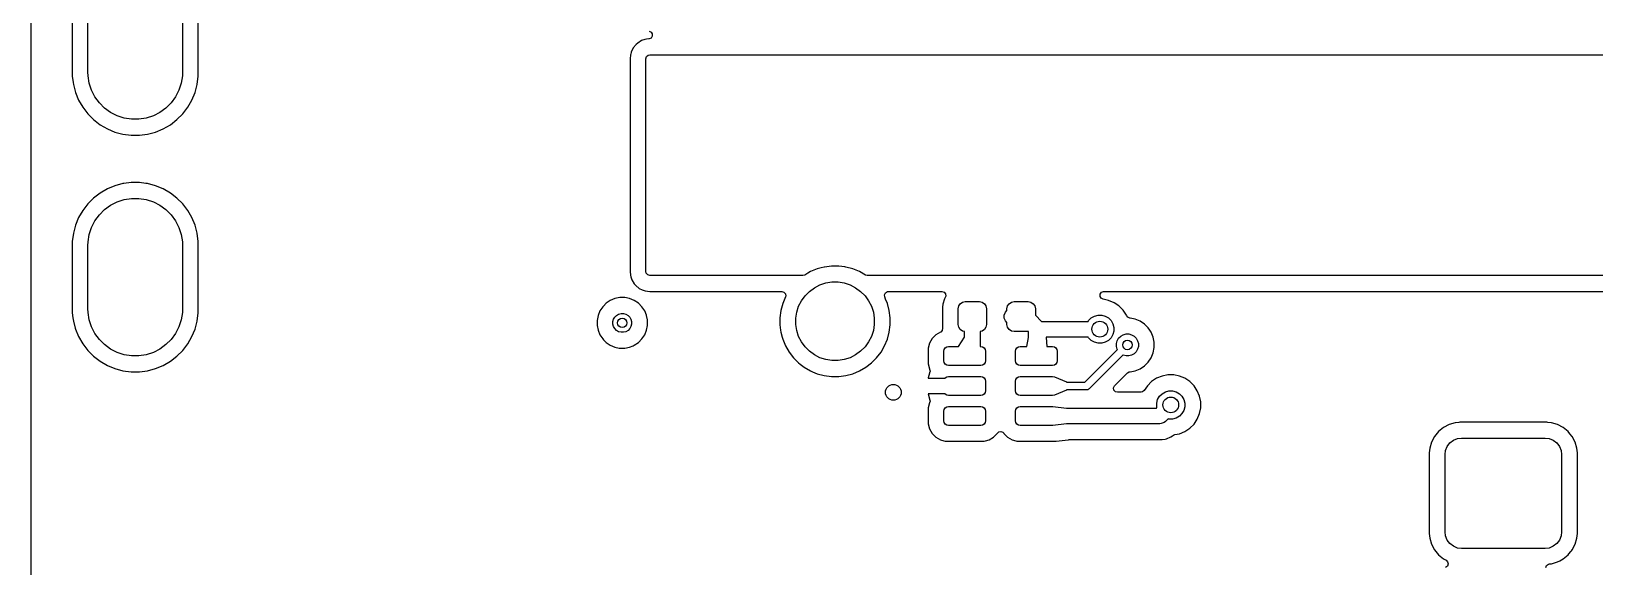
# Model space of a CAD drawing. Extents: x 3.62 to 11.01, y -6.32 to -1.07.
# Drawn here: x 3.616 to 5.569, y -4.745 to -4.077 of the extents above; entities that cross this region are included whole.
import ezdxf

# ---------------------------------------------------------------- set-up
doc = ezdxf.new("R2010")
doc.units = 0
doc.header["$MEASUREMENT"] = 0
doc.layers.add('BLACK', color=7, linetype='CONTINUOUS')

msp = doc.modelspace()

# ---------------------------------------------------------------- linework, layer by layer
at = {"layer": 'BLACK', "linetype": 'CONTINUOUS'}
for p, q in [((3.6162, -4.3393), (3.6162, -4.0441)), ((3.6673, -4.0441), (3.6673, -4.1331)), ((3.687, -4.128), (3.687, -4.0492)), ((3.8051, -4.0492), (3.8051, -4.128)), ((3.8248, -4.1331), (3.8248, -4.0441)), ((4.3877, -4.0768), (4.3902, -4.078)), ((4.3902, -4.078), (4.3917, -4.0803)), ((4.3917, -4.0803), (4.3917, -4.083)), ((4.3679, -4.0978), (4.3655, -4.1029)), ((4.3716, -4.0935), (4.3679, -4.0978)), ((4.3679, -4.0978), (4.3679, -4.0978)), ((4.3737, -4.0917), (4.3716, -4.0935)), ((4.3784, -4.0886), (4.3737, -4.0917)), ((4.3737, -4.0917), (4.3737, -4.0917)), ((4.3825, -4.0873), (4.3784, -4.0886)), ((4.3784, -4.0886), (4.3784, -4.0886)), ((4.3845, -4.0869), (4.3825, -4.0873)), ((4.3875, -4.0865), (4.3845, -4.0869)), ((4.3845, -4.0869), (4.3845, -4.0869)), ((4.3877, -4.0865), (4.3875, -4.0865)), ((4.3902, -4.0854), (4.3877, -4.0865)), ((4.3917, -4.083), (4.3902, -4.0854)), ((4.3646, -4.1064), (4.364, -4.1112)), ((4.364, -4.1112), (4.364, -4.377)), ((4.3648, -4.1056), (4.3646, -4.1064)), ((4.3655, -4.1029), (4.3648, -4.1056)), ((4.3839, -4.1112), (4.3846, -4.1085)), ((4.3839, -4.377), (4.3839, -4.1112)), ((4.3846, -4.1085), (4.3867, -4.1067)), ((4.3867, -4.1067), (4.3887, -4.1063)), ((4.3887, -4.1063), (5.6417, -4.1063)), ((3.6673, -4.1331), (3.6684, -4.1411)), ((3.6872, -4.1326), (3.687, -4.128)), ((3.6886, -4.1417), (3.6872, -4.1326)), ((3.8049, -4.1326), (3.8035, -4.1417)), ((3.8051, -4.128), (3.8049, -4.1326)), ((3.8235, -4.1434), (3.8248, -4.1331)), ((3.6684, -4.1411), (3.6687, -4.1434)), ((3.6687, -4.1434), (3.6713, -4.1533)), ((3.6713, -4.1533), (3.6713, -4.1533)), ((3.6713, -4.1533), (3.6753, -4.1629)), ((3.6915, -4.1506), (3.6886, -4.1417)), ((3.6957, -4.1588), (3.6915, -4.1506)), ((3.7012, -4.1663), (3.6957, -4.1588)), ((3.7964, -4.1588), (3.791, -4.1663)), ((3.8006, -4.1506), (3.7964, -4.1588)), ((3.8035, -4.1417), (3.8006, -4.1506)), ((3.8169, -4.1629), (3.8208, -4.1533)), ((3.8208, -4.1533), (3.8235, -4.1434)), ((3.6753, -4.1629), (3.6753, -4.1629)), ((3.6753, -4.1629), (3.6804, -4.1718)), ((3.6804, -4.1718), (3.6867, -4.18)), ((3.7077, -4.1729), (3.7012, -4.1663)), ((3.7152, -4.1783), (3.7077, -4.1729)), ((3.7235, -4.1825), (3.7152, -4.1783)), ((3.7769, -4.1783), (3.7687, -4.1825)), ((3.7844, -4.1729), (3.7769, -4.1783)), ((3.791, -4.1663), (3.7844, -4.1729)), ((3.8054, -4.18), (3.8117, -4.1718)), ((3.8117, -4.1718), (3.8169, -4.1629)), ((3.6867, -4.18), (3.6867, -4.18)), ((3.6867, -4.18), (3.694, -4.1873)), ((3.694, -4.1873), (3.694, -4.1873)), ((3.694, -4.1873), (3.7022, -4.1936)), ((3.7022, -4.1936), (3.7112, -4.1987)), ((3.7323, -4.1854), (3.7235, -4.1825)), ((3.7414, -4.1868), (3.7323, -4.1854)), ((3.7507, -4.1868), (3.7414, -4.1868)), ((3.7598, -4.1854), (3.7507, -4.1868)), ((3.7687, -4.1825), (3.7598, -4.1854)), ((3.781, -4.1987), (3.7899, -4.1936)), ((3.7899, -4.1936), (3.7981, -4.1873)), ((3.7981, -4.1873), (3.8054, -4.18)), ((3.7981, -4.1873), (3.7981, -4.1873)), ((3.7981, -4.1873), (3.7981, -4.1873)), ((3.8054, -4.18), (3.8054, -4.18)), ((3.8054, -4.18), (3.8054, -4.18)), ((3.7112, -4.1987), (3.7112, -4.1987)), ((3.7112, -4.1987), (3.7207, -4.2027)), ((3.7207, -4.2027), (3.7207, -4.2027)), ((3.7207, -4.2027), (3.7307, -4.2054)), ((3.7307, -4.2054), (3.7409, -4.2067)), ((3.7409, -4.2067), (3.7409, -4.2067)), ((3.7409, -4.2067), (3.7512, -4.2067)), ((3.7512, -4.2067), (3.7615, -4.2054)), ((3.7512, -4.2067), (3.7512, -4.2067)), ((3.7615, -4.2054), (3.7714, -4.2027)), ((3.7714, -4.2027), (3.781, -4.1987)), ((3.7112, -4.2737), (3.7022, -4.2789)), ((3.7207, -4.2697), (3.7112, -4.2737)), ((3.7112, -4.2737), (3.7112, -4.2737)), ((3.7307, -4.2671), (3.7207, -4.2697)), ((3.7207, -4.2697), (3.7207, -4.2697)), ((3.7318, -4.2669), (3.7307, -4.2671)), ((3.7409, -4.2657), (3.7318, -4.2669)), ((3.7512, -4.2657), (3.7409, -4.2657)), ((3.7409, -4.2657), (3.7409, -4.2657)), ((3.7592, -4.2668), (3.7512, -4.2657)), ((3.7512, -4.2657), (3.7512, -4.2657)), ((3.7615, -4.2671), (3.7592, -4.2668)), ((3.7714, -4.2697), (3.7615, -4.2671)), ((3.781, -4.2737), (3.7714, -4.2697)), ((3.7714, -4.2697), (3.7714, -4.2697)), ((3.7714, -4.2697), (3.7714, -4.2697)), ((3.7899, -4.2789), (3.781, -4.2737)), ((3.781, -4.2737), (3.781, -4.2737)), ((3.6867, -4.2924), (3.6804, -4.3006)), ((3.694, -4.2851), (3.6867, -4.2924)), ((3.7022, -4.2789), (3.694, -4.2851)), ((3.7077, -4.2996), (3.7152, -4.2941)), ((3.7152, -4.2941), (3.7235, -4.2899)), ((3.7235, -4.2899), (3.7323, -4.2871)), ((3.7323, -4.2871), (3.7414, -4.2856)), ((3.7414, -4.2856), (3.7507, -4.2856)), ((3.7507, -4.2856), (3.7598, -4.2871)), ((3.7598, -4.2871), (3.7687, -4.2899)), ((3.7687, -4.2899), (3.7769, -4.2941)), ((3.7769, -4.2941), (3.7844, -4.2996)), ((3.7981, -4.2851), (3.7899, -4.2789)), ((3.8054, -4.2924), (3.7981, -4.2851)), ((3.7981, -4.2851), (3.7981, -4.2851)), ((3.8117, -4.3006), (3.8054, -4.2924)), ((3.8054, -4.2924), (3.8054, -4.2924)), ((3.6753, -4.3096), (3.6713, -4.3191)), ((3.6804, -4.3006), (3.6753, -4.3096)), ((3.6753, -4.3096), (3.6753, -4.3096)), ((3.6915, -4.3219), (3.6957, -4.3136)), ((3.6957, -4.3136), (3.7012, -4.3061)), ((3.7012, -4.3061), (3.7077, -4.2996)), ((3.7844, -4.2996), (3.791, -4.3061)), ((3.791, -4.3061), (3.7964, -4.3136)), ((3.7964, -4.3136), (3.8006, -4.3219)), ((3.8169, -4.3096), (3.8117, -4.3006)), ((3.8208, -4.3191), (3.8169, -4.3096)), ((3.8169, -4.3096), (3.8169, -4.3096)), ((3.6687, -4.3291), (3.6673, -4.3393)), ((3.6713, -4.3191), (3.6687, -4.3291)), ((3.6713, -4.3191), (3.6713, -4.3191)), ((3.6872, -4.3399), (3.6886, -4.3307)), ((3.6886, -4.3307), (3.6915, -4.3219)), ((3.8006, -4.3219), (3.8035, -4.3307)), ((3.8035, -4.3307), (3.8049, -4.3399)), ((3.8235, -4.3291), (3.8208, -4.3191)), ((3.8208, -4.3191), (3.8208, -4.3191)), ((3.8248, -4.3393), (3.8235, -4.3291)), ((3.6162, -4.9254), (3.6162, -4.3393)), ((3.6673, -4.3393), (3.6673, -4.4284)), ((3.687, -4.3445), (3.6872, -4.3399)), ((3.687, -4.4232), (3.687, -4.3445)), ((3.8049, -4.3399), (3.8051, -4.3445)), ((3.8051, -4.3445), (3.8051, -4.4232)), ((3.8248, -4.4284), (3.8248, -4.3393)), ((4.5979, -4.3736), (4.5895, -4.377)), ((4.6029, -4.3722), (4.5979, -4.3736)), ((4.6066, -4.3712), (4.6029, -4.3722)), ((4.607, -4.3712), (4.6066, -4.3712)), ((4.6156, -4.3701), (4.607, -4.3712)), ((4.6246, -4.3701), (4.6156, -4.3701)), ((4.6156, -4.3701), (4.6156, -4.3701)), ((4.6321, -4.371), (4.6246, -4.3701)), ((4.6246, -4.3701), (4.6246, -4.3701)), ((4.6336, -4.3712), (4.6321, -4.371)), ((4.6423, -4.3736), (4.6336, -4.3712)), ((4.6506, -4.377), (4.6423, -4.3736)), ((4.364, -4.377), (4.364, -4.377)), ((4.364, -4.377), (4.3644, -4.3812)), ((4.3644, -4.3812), (4.3644, -4.3812)), ((4.3644, -4.3812), (4.3649, -4.3833)), ((4.3649, -4.3833), (4.3662, -4.3873)), ((4.3662, -4.3873), (4.3662, -4.3873)), ((4.3662, -4.3873), (4.3693, -4.3921)), ((4.3693, -4.3921), (4.3693, -4.3921)), ((4.3693, -4.3921), (4.3711, -4.3941)), ((4.3843, -4.379), (4.3839, -4.377)), ((4.3861, -4.3811), (4.3843, -4.379)), ((4.3887, -4.3819), (4.3861, -4.3811)), ((4.5798, -4.3819), (4.3887, -4.3819)), ((4.5823, -4.3812), (4.5798, -4.3819)), ((4.5861, -4.379), (4.5823, -4.3812)), ((4.5895, -4.377), (4.5861, -4.379)), ((4.5895, -4.377), (4.5895, -4.377)), ((4.5944, -4.397), (4.6012, -4.3935)), ((4.6012, -4.3935), (4.6086, -4.3911)), ((4.6086, -4.3911), (4.6162, -4.3899)), ((4.6162, -4.3899), (4.6239, -4.3899)), ((4.6239, -4.3899), (4.6316, -4.3911)), ((4.6316, -4.3911), (4.6389, -4.3935)), ((4.6389, -4.3935), (4.6458, -4.397)), ((4.6579, -4.3812), (4.6506, -4.377)), ((4.6506, -4.377), (4.6506, -4.377)), ((4.6603, -4.3819), (4.6579, -4.3812)), ((5.9735, -4.3819), (4.6603, -4.3819)), ((4.3394, -4.413), (4.3342, -4.4165)), ((4.3451, -4.4106), (4.3394, -4.413)), ((4.3394, -4.413), (4.3394, -4.413)), ((4.3512, -4.4094), (4.3451, -4.4106)), ((4.3451, -4.4106), (4.3451, -4.4106)), ((4.3574, -4.4094), (4.3512, -4.4094)), ((4.3512, -4.4094), (4.3512, -4.4094)), ((4.3635, -4.4106), (4.3574, -4.4094)), ((4.3574, -4.4094), (4.3574, -4.4094)), ((4.3693, -4.413), (4.3635, -4.4106)), ((4.3635, -4.4106), (4.3635, -4.4106)), ((4.3744, -4.4165), (4.3693, -4.413)), ((4.3693, -4.413), (4.3693, -4.413)), ((4.3711, -4.3941), (4.3711, -4.3941)), ((4.3711, -4.3941), (4.3711, -4.3941)), ((4.3711, -4.3941), (4.3753, -4.3979)), ((4.3753, -4.3979), (4.3753, -4.3979)), ((4.3753, -4.3979), (4.3753, -4.3979)), ((4.3753, -4.3979), (4.3791, -4.3996)), ((4.3791, -4.3996), (4.3805, -4.4002)), ((4.3805, -4.4002), (4.3831, -4.401)), ((4.3831, -4.401), (4.3831, -4.401)), ((4.3831, -4.401), (4.3887, -4.4018)), ((4.3887, -4.4018), (4.5536, -4.4018)), ((4.5536, -4.4018), (4.5562, -4.4026)), ((4.5581, -4.4085), (4.5547, -4.4168)), ((4.5562, -4.4026), (4.558, -4.4046)), ((4.558, -4.4046), (4.5584, -4.4074)), ((4.5584, -4.4074), (4.5581, -4.4085)), ((4.5781, -4.4133), (4.5827, -4.407)), ((4.5827, -4.407), (4.5881, -4.4016)), ((4.5881, -4.4016), (4.5944, -4.397)), ((4.6458, -4.397), (4.652, -4.4016)), ((4.652, -4.4016), (4.6575, -4.407)), ((4.6575, -4.407), (4.662, -4.4133)), ((4.6818, -4.4058), (4.683, -4.4033)), ((4.6821, -4.4085), (4.6818, -4.4058)), ((4.6832, -4.4114), (4.6821, -4.4085)), ((4.683, -4.4033), (4.6854, -4.4019)), ((4.6855, -4.4168), (4.6832, -4.4114)), ((4.6854, -4.4019), (4.6866, -4.4018)), ((4.6866, -4.4018), (4.7536, -4.4018)), ((4.7536, -4.4018), (4.7562, -4.4026)), ((4.7566, -4.4111), (4.7545, -4.4174)), ((4.7562, -4.4026), (4.758, -4.4046)), ((4.7577, -4.4092), (4.7566, -4.4111)), ((4.7566, -4.4111), (4.7566, -4.4111)), ((4.7584, -4.4074), (4.7577, -4.4092)), ((4.758, -4.4046), (4.7584, -4.4074)), ((4.951, -4.4078), (4.9511, -4.405)), ((4.9524, -4.4102), (4.951, -4.4078)), ((4.9511, -4.405), (4.9528, -4.4028)), ((4.9548, -4.4115), (4.9524, -4.4102)), ((4.9528, -4.4028), (4.9553, -4.4018)), ((4.9617, -4.4128), (4.9548, -4.4115)), ((4.9553, -4.4018), (4.9557, -4.4018)), ((4.9557, -4.4018), (5.9735, -4.4018)), ((4.9685, -4.4157), (4.9617, -4.4128)), ((4.9617, -4.4128), (4.9617, -4.4128)), ((3.6673, -4.4284), (3.6681, -4.4345)), ((3.6872, -4.4279), (3.687, -4.4232)), ((3.6886, -4.437), (3.6872, -4.4279)), ((3.8049, -4.4279), (3.8035, -4.437)), ((3.8051, -4.4232), (3.8049, -4.4279)), ((3.8235, -4.4386), (3.8248, -4.4284)), ((4.324, -4.4318), (4.3228, -4.4378)), ((4.3264, -4.426), (4.324, -4.4318)), ((4.324, -4.4318), (4.324, -4.4318)), ((4.3299, -4.4209), (4.3264, -4.426)), ((4.3264, -4.426), (4.3264, -4.426)), ((4.3307, -4.42), (4.3299, -4.4209)), ((4.3299, -4.4209), (4.3299, -4.4209)), ((4.3342, -4.4165), (4.3307, -4.42)), ((4.3342, -4.4165), (4.3342, -4.4165)), ((4.345, -4.4338), (4.3471, -4.4316)), ((4.3471, -4.4316), (4.3498, -4.43)), ((4.3498, -4.43), (4.3528, -4.4292)), ((4.3528, -4.4292), (4.3559, -4.4292)), ((4.3559, -4.4292), (4.3589, -4.43)), ((4.3589, -4.43), (4.3615, -4.4316)), ((4.3615, -4.4316), (4.3637, -4.4338)), ((4.3788, -4.4209), (4.3744, -4.4165)), ((4.3744, -4.4165), (4.3744, -4.4165)), ((4.3823, -4.426), (4.3788, -4.4209)), ((4.3788, -4.4209), (4.3788, -4.4209)), ((4.3844, -4.4311), (4.3823, -4.426)), ((4.3823, -4.426), (4.3823, -4.426)), ((4.3846, -4.4318), (4.3844, -4.4311)), ((4.3857, -4.437), (4.3846, -4.4318)), ((4.5523, -4.4255), (4.5512, -4.4345)), ((4.5547, -4.4168), (4.5523, -4.4255)), ((4.5523, -4.4255), (4.5523, -4.4255)), ((4.571, -4.4351), (4.5722, -4.4275)), ((4.5722, -4.4275), (4.5746, -4.4201)), ((4.5746, -4.4201), (4.5781, -4.4133)), ((4.662, -4.4133), (4.6655, -4.4201)), ((4.6655, -4.4201), (4.6679, -4.4275)), ((4.6679, -4.4275), (4.6691, -4.4351)), ((4.6878, -4.4255), (4.6855, -4.4168)), ((4.689, -4.4345), (4.6878, -4.4255)), ((4.7545, -4.4174), (4.7541, -4.4213)), ((4.7541, -4.4213), (4.7541, -4.4448)), ((4.7738, -4.4232), (4.7745, -4.4198)), ((4.7738, -4.4429), (4.7738, -4.4232)), ((4.7745, -4.4198), (4.7764, -4.417)), ((4.7764, -4.417), (4.7793, -4.415)), ((4.7793, -4.415), (4.7827, -4.4144)), ((4.7827, -4.4144), (4.8004, -4.4144)), ((4.8004, -4.4144), (4.8038, -4.415)), ((4.8038, -4.415), (4.8067, -4.417)), ((4.8067, -4.417), (4.8086, -4.4198)), ((4.8086, -4.4198), (4.8093, -4.4232)), ((4.8093, -4.4232), (4.8093, -4.4429)), ((4.8313, -4.4312), (4.8328, -4.4276)), ((4.8313, -4.435), (4.8313, -4.4312)), ((4.8328, -4.4276), (4.8348, -4.4255)), ((4.8348, -4.4232), (4.8355, -4.4198)), ((4.8348, -4.4255), (4.8348, -4.4232)), ((4.8355, -4.4198), (4.8374, -4.417)), ((4.8374, -4.417), (4.8403, -4.415)), ((4.8403, -4.415), (4.8437, -4.4144)), ((4.8437, -4.4144), (4.8614, -4.4144)), ((4.8614, -4.4144), (4.8648, -4.415)), ((4.8648, -4.415), (4.8677, -4.417)), ((4.8677, -4.417), (4.8696, -4.4198)), ((4.8696, -4.4198), (4.8703, -4.4232)), ((4.8703, -4.4232), (4.8703, -4.4312)), ((4.8703, -4.4312), (4.8781, -4.439)), ((4.94, -4.4348), (4.944, -4.4325)), ((4.944, -4.4325), (4.9485, -4.4313)), ((4.9485, -4.4313), (4.9531, -4.4313)), ((4.9531, -4.4313), (4.9576, -4.4325)), ((4.9576, -4.4325), (4.9616, -4.4348)), ((4.9746, -4.4198), (4.9685, -4.4157)), ((4.9685, -4.4157), (4.9685, -4.4157)), ((4.9799, -4.425), (4.9746, -4.4198)), ((4.9746, -4.4198), (4.9746, -4.4198)), ((4.9839, -4.4311), (4.9799, -4.425)), ((4.9799, -4.425), (4.9799, -4.425)), ((4.9843, -4.432), (4.9839, -4.4311)), ((4.9839, -4.4311), (4.9839, -4.4311)), ((4.9839, -4.4311), (4.9839, -4.4311)), ((4.9839, -4.4311), (4.9839, -4.4311)), ((4.9858, -4.434), (4.9843, -4.432)), ((3.6681, -4.4345), (3.6687, -4.4386)), ((3.6687, -4.4386), (3.6711, -4.4477)), ((3.6711, -4.4477), (3.6713, -4.4486)), ((3.6713, -4.4486), (3.6713, -4.4486)), ((3.6713, -4.4486), (3.6753, -4.4581)), ((3.6915, -4.4458), (3.6886, -4.437)), ((3.6957, -4.4541), (3.6915, -4.4458)), ((3.8006, -4.4458), (3.7964, -4.4541)), ((3.8035, -4.437), (3.8006, -4.4458)), ((3.8169, -4.4581), (3.8208, -4.4486)), ((3.8208, -4.4486), (3.8235, -4.4386)), ((4.3228, -4.4378), (4.3228, -4.444)), ((4.3228, -4.444), (4.324, -4.4501)), ((4.324, -4.4501), (4.324, -4.4501)), ((4.324, -4.4501), (4.3264, -4.4559)), ((4.3426, -4.4394), (4.3434, -4.4364)), ((4.3426, -4.4425), (4.3426, -4.4394)), ((4.3434, -4.4455), (4.3426, -4.4425)), ((4.3434, -4.4364), (4.345, -4.4338)), ((4.345, -4.4481), (4.3434, -4.4455)), ((4.3471, -4.4503), (4.345, -4.4481)), ((4.3498, -4.4519), (4.3471, -4.4503)), ((4.3528, -4.4527), (4.3498, -4.4519)), ((4.3589, -4.4519), (4.3559, -4.4527)), ((4.3615, -4.4503), (4.3589, -4.4519)), ((4.3637, -4.4481), (4.3615, -4.4503)), ((4.3637, -4.4338), (4.3652, -4.4364)), ((4.3652, -4.4455), (4.3637, -4.4481)), ((4.3652, -4.4364), (4.366, -4.4394)), ((4.366, -4.4425), (4.3652, -4.4455)), ((4.366, -4.4394), (4.366, -4.4425)), ((4.3823, -4.4559), (4.3846, -4.4501)), ((4.3846, -4.4501), (4.3858, -4.444)), ((4.3858, -4.4378), (4.3857, -4.437)), ((4.3858, -4.444), (4.3858, -4.4378)), ((4.3858, -4.4378), (4.3858, -4.4378)), ((4.3858, -4.4378), (4.3858, -4.4378)), ((4.5512, -4.4345), (4.5512, -4.4435)), ((4.5512, -4.4435), (4.552, -4.4501)), ((4.552, -4.4501), (4.5523, -4.4525)), ((4.571, -4.4428), (4.571, -4.4351)), ((4.5722, -4.4505), (4.571, -4.4428)), ((4.5746, -4.4578), (4.5722, -4.4505)), ((4.6679, -4.4505), (4.6655, -4.4578)), ((4.6691, -4.4428), (4.6679, -4.4505)), ((4.6691, -4.4351), (4.6691, -4.4428)), ((4.6878, -4.4525), (4.689, -4.4435)), ((4.689, -4.4435), (4.689, -4.4345)), ((4.7539, -4.4504), (4.752, -4.4524)), ((4.7544, -4.4477), (4.7539, -4.4504)), ((4.7541, -4.4448), (4.7541, -4.4448)), ((4.7541, -4.4448), (4.7544, -4.4477)), ((4.7745, -4.4463), (4.7738, -4.4429)), ((4.7764, -4.4492), (4.7745, -4.4463)), ((4.7793, -4.4511), (4.7764, -4.4492)), ((4.7817, -4.4516), (4.7793, -4.4511)), ((4.7817, -4.4588), (4.7817, -4.4516)), ((4.8038, -4.4511), (4.8014, -4.4516)), ((4.8014, -4.4516), (4.8014, -4.4705)), ((4.8067, -4.4492), (4.8038, -4.4511)), ((4.8086, -4.4463), (4.8067, -4.4492)), ((4.8093, -4.4429), (4.8086, -4.4463)), ((4.8328, -4.4385), (4.8313, -4.435)), ((4.8348, -4.4406), (4.8328, -4.4385)), ((4.8348, -4.4429), (4.8348, -4.4406)), ((4.8355, -4.4463), (4.8348, -4.4429)), ((4.8374, -4.4492), (4.8355, -4.4463)), ((4.8403, -4.4511), (4.8374, -4.4492)), ((4.8437, -4.4518), (4.8403, -4.4511)), ((4.8614, -4.4518), (4.8437, -4.4518)), ((4.8617, -4.4517), (4.8614, -4.4518)), ((4.8617, -4.4589), (4.8617, -4.4517)), ((4.8781, -4.439), (4.9362, -4.439)), ((4.9362, -4.439), (4.9367, -4.438)), ((4.9367, -4.438), (4.94, -4.4348)), ((4.9616, -4.4348), (4.9648, -4.438)), ((4.9648, -4.438), (4.9672, -4.442)), ((4.9672, -4.442), (4.9684, -4.4465)), ((4.9684, -4.4511), (4.9672, -4.4556)), ((4.9684, -4.4465), (4.9684, -4.4511)), ((4.9884, -4.435), (4.9858, -4.434)), ((4.9886, -4.435), (4.9884, -4.435)), ((4.995, -4.4363), (4.9886, -4.435)), ((5.0011, -4.4388), (4.995, -4.4363)), ((4.995, -4.4363), (4.995, -4.4363)), ((5.0066, -4.4425), (5.0011, -4.4388)), ((5.0113, -4.4472), (5.0066, -4.4425)), ((5.0133, -4.4501), (5.0113, -4.4472)), ((5.0149, -4.4526), (5.0133, -4.4501)), ((3.6753, -4.4581), (3.6753, -4.4581)), ((3.6753, -4.4581), (3.6804, -4.4671)), ((3.6804, -4.4671), (3.6867, -4.4753)), ((3.7012, -4.4616), (3.6957, -4.4541)), ((3.7077, -4.4681), (3.7012, -4.4616)), ((3.7152, -4.4736), (3.7077, -4.4681)), ((3.7844, -4.4681), (3.7769, -4.4736)), ((3.791, -4.4616), (3.7844, -4.4681)), ((3.7964, -4.4541), (3.791, -4.4616)), ((3.8054, -4.4753), (3.8117, -4.4671)), ((3.8117, -4.4671), (3.8169, -4.4581)), ((4.3264, -4.4559), (4.3264, -4.4559)), ((4.3264, -4.4559), (4.3299, -4.461)), ((4.3299, -4.461), (4.3299, -4.461)), ((4.3299, -4.461), (4.3307, -4.4619)), ((4.3307, -4.4619), (4.3342, -4.4654)), ((4.3342, -4.4654), (4.3342, -4.4654)), ((4.3342, -4.4654), (4.3394, -4.4689)), ((4.3394, -4.4689), (4.3394, -4.4689)), ((4.3394, -4.4689), (4.3451, -4.4712)), ((4.3451, -4.4712), (4.3451, -4.4712)), ((4.3451, -4.4712), (4.3506, -4.4723)), ((4.3559, -4.4527), (4.3528, -4.4527)), ((4.3574, -4.4725), (4.3635, -4.4712)), ((4.3635, -4.4712), (4.368, -4.4694)), ((4.368, -4.4694), (4.3693, -4.4689)), ((4.3693, -4.4689), (4.3744, -4.4654)), ((4.3693, -4.4689), (4.3693, -4.4689)), ((4.3693, -4.4689), (4.3693, -4.4689)), ((4.3744, -4.4654), (4.3788, -4.461)), ((4.3788, -4.461), (4.3823, -4.4559)), ((4.5523, -4.4525), (4.554, -4.4587)), ((4.554, -4.4587), (4.5547, -4.4612)), ((4.5547, -4.4612), (4.5581, -4.4695)), ((4.5581, -4.4695), (4.5581, -4.4695)), ((4.5581, -4.4695), (4.5627, -4.4773)), ((4.5781, -4.4647), (4.5746, -4.4578)), ((4.5827, -4.4709), (4.5781, -4.4647)), ((4.5881, -4.4764), (4.5827, -4.4709)), ((4.6575, -4.4709), (4.652, -4.4764)), ((4.662, -4.4647), (4.6575, -4.4709)), ((4.6655, -4.4578), (4.662, -4.4647)), ((4.6775, -4.4773), (4.682, -4.4695)), ((4.682, -4.4695), (4.6855, -4.4612)), ((4.6855, -4.4612), (4.6878, -4.4525)), ((4.7381, -4.4661), (4.7363, -4.4723)), ((4.7414, -4.4606), (4.7381, -4.4661)), ((4.7381, -4.4661), (4.7381, -4.4661)), ((4.746, -4.456), (4.7414, -4.4606)), ((4.7414, -4.4606), (4.7414, -4.4606)), ((4.7516, -4.4527), (4.746, -4.456)), ((4.746, -4.456), (4.746, -4.456)), ((4.752, -4.4524), (4.7516, -4.4527)), ((4.7576, -4.4722), (4.7596, -4.4709)), ((4.7596, -4.4709), (4.7618, -4.4705)), ((4.7618, -4.4705), (4.7742, -4.4705)), ((4.7741, -4.4704), (4.7742, -4.4702)), ((4.7742, -4.4705), (4.7741, -4.4704)), ((4.7742, -4.4702), (4.7816, -4.4589)), ((4.7816, -4.4589), (4.7817, -4.4588)), ((4.8014, -4.4705), (4.8022, -4.4705)), ((4.8022, -4.4705), (4.8044, -4.4709)), ((4.8044, -4.4709), (4.8063, -4.4722)), ((4.8472, -4.4722), (4.8491, -4.4709)), ((4.8491, -4.4709), (4.8514, -4.4705)), ((4.8514, -4.4705), (4.8598, -4.4705)), ((4.8598, -4.4702), (4.8616, -4.459)), ((4.8598, -4.4703), (4.8598, -4.4702)), ((4.8598, -4.4705), (4.8598, -4.4703)), ((4.8616, -4.459), (4.8617, -4.4589)), ((4.9362, -4.4587), (4.8839, -4.4587)), ((4.8839, -4.4587), (4.8839, -4.459)), ((4.8839, -4.459), (4.8839, -4.4591)), ((4.8839, -4.4591), (4.8846, -4.4702)), ((4.8846, -4.4702), (4.8846, -4.4705)), ((4.8846, -4.4705), (4.8917, -4.4705)), ((4.8917, -4.4705), (4.894, -4.4709)), ((4.894, -4.4709), (4.8959, -4.4722)), ((4.9367, -4.4596), (4.9362, -4.4587)), ((4.94, -4.4629), (4.9367, -4.4596)), ((4.944, -4.4652), (4.94, -4.4629)), ((4.9485, -4.4664), (4.944, -4.4652)), ((4.9531, -4.4664), (4.9485, -4.4664)), ((4.9576, -4.4652), (4.9531, -4.4664)), ((4.9616, -4.4629), (4.9576, -4.4652)), ((4.9648, -4.4596), (4.9616, -4.4629)), ((4.9672, -4.4556), (4.9648, -4.4596)), ((4.9716, -4.4667), (4.9725, -4.4632)), ((4.9716, -4.4703), (4.9716, -4.4667)), ((4.9725, -4.4738), (4.9716, -4.4703)), ((4.9725, -4.4632), (4.9743, -4.4601)), ((4.9743, -4.4601), (4.9769, -4.4576)), ((4.9769, -4.4576), (4.98, -4.4558)), ((4.98, -4.4558), (4.9835, -4.4548)), ((4.9835, -4.4548), (4.9871, -4.4548)), ((4.9871, -4.4548), (4.9905, -4.4558)), ((4.9905, -4.4558), (4.9937, -4.4576)), ((4.9937, -4.4576), (4.9962, -4.4601)), ((4.9962, -4.4601), (4.998, -4.4632)), ((4.998, -4.4632), (4.9989, -4.4667)), ((4.9989, -4.4703), (4.998, -4.4738)), ((4.9989, -4.4667), (4.9989, -4.4703)), ((5.0175, -4.4587), (5.0149, -4.4526)), ((5.0188, -4.4652), (5.0175, -4.4587)), ((5.0188, -4.4718), (5.0188, -4.4652)), ((3.6867, -4.4753), (3.6867, -4.4753)), ((3.6867, -4.4753), (3.694, -4.4826)), ((3.694, -4.4826), (3.694, -4.4826)), ((3.694, -4.4826), (3.7022, -4.4889)), ((3.7022, -4.4889), (3.7112, -4.494)), ((3.7235, -4.4778), (3.7152, -4.4736)), ((3.7323, -4.4807), (3.7235, -4.4778)), ((3.7414, -4.4821), (3.7323, -4.4807)), ((3.7507, -4.4821), (3.7414, -4.4821)), ((3.7598, -4.4807), (3.7507, -4.4821)), ((3.7687, -4.4778), (3.7598, -4.4807)), ((3.7769, -4.4736), (3.7687, -4.4778)), ((3.781, -4.494), (3.7899, -4.4889)), ((3.7899, -4.4889), (3.7981, -4.4826)), ((3.7981, -4.4826), (3.8054, -4.4753)), ((3.7981, -4.4826), (3.7981, -4.4826)), ((3.7981, -4.4826), (3.7981, -4.4826)), ((3.8054, -4.4753), (3.8054, -4.4753)), ((3.8054, -4.4753), (3.8054, -4.4753)), ((4.3506, -4.4723), (4.3512, -4.4725)), ((4.3512, -4.4725), (4.3512, -4.4725)), ((4.3512, -4.4725), (4.3512, -4.4725)), ((4.3512, -4.4725), (4.3574, -4.4725)), ((4.3574, -4.4725), (4.3574, -4.4725)), ((4.5627, -4.4773), (4.5682, -4.4845)), ((4.5682, -4.4845), (4.5682, -4.4845)), ((4.5682, -4.4845), (4.5745, -4.4909)), ((4.5745, -4.4909), (4.5745, -4.4909)), ((4.5745, -4.4909), (4.5745, -4.4909)), ((4.5745, -4.4909), (4.5765, -4.4924)), ((4.5944, -4.4809), (4.5881, -4.4764)), ((4.6012, -4.4844), (4.5944, -4.4809)), ((4.6086, -4.4868), (4.6012, -4.4844)), ((4.6162, -4.488), (4.6086, -4.4868)), ((4.6239, -4.488), (4.6162, -4.488)), ((4.6316, -4.4868), (4.6239, -4.488)), ((4.6389, -4.4844), (4.6316, -4.4868)), ((4.6458, -4.4809), (4.6389, -4.4844)), ((4.652, -4.4764), (4.6458, -4.4809)), ((4.6584, -4.4964), (4.6656, -4.4909)), ((4.6656, -4.4909), (4.672, -4.4845)), ((4.6656, -4.4909), (4.6656, -4.4909)), ((4.6656, -4.4909), (4.6656, -4.4909)), ((4.672, -4.4845), (4.6775, -4.4773)), ((4.672, -4.4845), (4.672, -4.4845)), ((4.672, -4.4845), (4.672, -4.4845)), ((4.7363, -4.4723), (4.7362, -4.4738)), ((4.7362, -4.4738), (4.7362, -4.4908)), ((4.7362, -4.4908), (4.7363, -4.4922)), ((4.7363, -4.4723), (4.7363, -4.4723)), ((4.7559, -4.4764), (4.7564, -4.4741)), ((4.7559, -4.4882), (4.7559, -4.4764)), ((4.7564, -4.4904), (4.7559, -4.4882)), ((4.7564, -4.4741), (4.7576, -4.4722)), ((4.7576, -4.4924), (4.7564, -4.4904)), ((4.8063, -4.4722), (4.8076, -4.4741)), ((4.8076, -4.4904), (4.8063, -4.4924)), ((4.8076, -4.4741), (4.8081, -4.4764)), ((4.8081, -4.4882), (4.8076, -4.4904)), ((4.8081, -4.4764), (4.8081, -4.4882)), ((4.8455, -4.4764), (4.8459, -4.4741)), ((4.8455, -4.4882), (4.8455, -4.4764)), ((4.8459, -4.4904), (4.8455, -4.4882)), ((4.8459, -4.4741), (4.8472, -4.4722)), ((4.8472, -4.4924), (4.8459, -4.4904)), ((4.8959, -4.4722), (4.8972, -4.4741)), ((4.8972, -4.4904), (4.8959, -4.4924)), ((4.8972, -4.4741), (4.8976, -4.4764)), ((4.8976, -4.4882), (4.8972, -4.4904)), ((4.8976, -4.4764), (4.8976, -4.4882)), ((4.9321, -4.5148), (4.9727, -4.4741)), ((4.9797, -4.4811), (4.9376, -4.5232)), ((4.9727, -4.4741), (4.9725, -4.4738)), ((4.98, -4.4812), (4.9797, -4.4811)), ((4.9835, -4.4822), (4.98, -4.4812)), ((4.9871, -4.4822), (4.9835, -4.4822)), ((4.9905, -4.4812), (4.9871, -4.4822)), ((4.9937, -4.4794), (4.9905, -4.4812)), ((4.9962, -4.4769), (4.9937, -4.4794)), ((4.998, -4.4738), (4.9962, -4.4769)), ((5.0066, -4.4945), (5.0113, -4.4898)), ((5.0113, -4.4898), (5.0149, -4.4844)), ((5.0149, -4.4844), (5.0175, -4.4783)), ((5.0175, -4.4783), (5.0188, -4.4718)), ((3.7112, -4.494), (3.7112, -4.494)), ((3.7112, -4.494), (3.7207, -4.498)), ((3.7207, -4.498), (3.7207, -4.498)), ((3.7207, -4.498), (3.7307, -4.5006)), ((3.7307, -4.5006), (3.7409, -4.502)), ((3.7409, -4.502), (3.7409, -4.502)), ((3.7409, -4.502), (3.7512, -4.502)), ((3.7512, -4.502), (3.7615, -4.5006)), ((3.7512, -4.502), (3.7512, -4.502)), ((3.7615, -4.5006), (3.7714, -4.498)), ((3.7714, -4.498), (3.781, -4.494)), ((4.5765, -4.4924), (4.5817, -4.4964)), ((4.5817, -4.4964), (4.5817, -4.4964)), ((4.5817, -4.4964), (4.5817, -4.4964)), ((4.5817, -4.4964), (4.5895, -4.5009)), ((4.5895, -4.5009), (4.5895, -4.5009)), ((4.5895, -4.5009), (4.5895, -4.5009)), ((4.5895, -4.5009), (4.5921, -4.502)), ((4.5921, -4.502), (4.5979, -4.5044)), ((4.5979, -4.5044), (4.6066, -4.5067)), ((4.6066, -4.5067), (4.6156, -4.5079)), ((4.6156, -4.5079), (4.6156, -4.5079)), ((4.6156, -4.5079), (4.6246, -4.5079)), ((4.6246, -4.5079), (4.6336, -4.5067)), ((4.6246, -4.5079), (4.6246, -4.5079)), ((4.6336, -4.5067), (4.6423, -4.5044)), ((4.6423, -4.5044), (4.6506, -4.5009)), ((4.6506, -4.5009), (4.6584, -4.4964)), ((4.7363, -4.4922), (4.7363, -4.4922)), ((4.7363, -4.4922), (4.7381, -4.4984)), ((4.7381, -4.5035), (4.7363, -4.5097)), ((4.7363, -4.5097), (4.7363, -4.5097)), ((4.7363, -4.5097), (4.7363, -4.5098)), ((4.7363, -4.5098), (4.7363, -4.5098)), ((4.7363, -4.5098), (4.7575, -4.5098)), ((4.7381, -4.4984), (4.7381, -4.4984)), ((4.7381, -4.4984), (4.7382, -4.4985)), ((4.7382, -4.5035), (4.7381, -4.5035)), ((4.7381, -4.5035), (4.7381, -4.5035)), ((4.7382, -4.4985), (4.7382, -4.4986)), ((4.7382, -4.4986), (4.7382, -4.4987)), ((4.7382, -4.4987), (4.7382, -4.4987)), ((4.7382, -4.4987), (4.7388, -4.5012)), ((4.7388, -4.5012), (4.7382, -4.5032)), ((4.7382, -4.5032), (4.7383, -4.5033)), ((4.7383, -4.5033), (4.7382, -4.5034)), ((4.7382, -4.5034), (4.7382, -4.5035)), ((4.7575, -4.5098), (4.7576, -4.5096)), ((4.7596, -4.4936), (4.7576, -4.4924)), ((4.7576, -4.5096), (4.7596, -4.5083)), ((4.7618, -4.4941), (4.7596, -4.4936)), ((4.7596, -4.5083), (4.7618, -4.5079)), ((4.8022, -4.4941), (4.7618, -4.4941)), ((4.7618, -4.5079), (4.8022, -4.5079)), ((4.8044, -4.4936), (4.8022, -4.4941)), ((4.8022, -4.5079), (4.8044, -4.5083)), ((4.8063, -4.4924), (4.8044, -4.4936)), ((4.8044, -4.5083), (4.8063, -4.5096)), ((4.8063, -4.5096), (4.8076, -4.5115)), ((4.8459, -4.5115), (4.8472, -4.5096)), ((4.8491, -4.4936), (4.8472, -4.4924)), ((4.8472, -4.5096), (4.8491, -4.5083)), ((4.8514, -4.4941), (4.8491, -4.4936)), ((4.8491, -4.5083), (4.8514, -4.5079)), ((4.8917, -4.4941), (4.8514, -4.4941)), ((4.8514, -4.5079), (4.8917, -4.5079)), ((4.894, -4.4936), (4.8917, -4.4941)), ((4.8917, -4.5079), (4.894, -4.5083)), ((4.8959, -4.4924), (4.894, -4.4936)), ((4.894, -4.5083), (4.8941, -4.5084)), ((4.8941, -4.5084), (4.8942, -4.5084)), ((4.8942, -4.5084), (4.8942, -4.5084)), ((4.8942, -4.5084), (4.8942, -4.5084)), ((4.8942, -4.5084), (4.9092, -4.5146)), ((4.974, -4.5146), (4.9852, -4.5034)), ((4.9852, -4.5034), (4.9876, -4.5021)), ((4.9876, -4.5021), (4.9883, -4.502)), ((4.9883, -4.502), (4.9883, -4.502)), ((4.9883, -4.502), (4.9886, -4.502)), ((4.9886, -4.502), (4.995, -4.5007)), ((4.9886, -4.502), (4.9886, -4.502)), ((4.995, -4.5007), (5.0011, -4.4982)), ((5.0011, -4.4982), (5.0066, -4.4945)), ((5.0216, -4.5101), (5.0155, -4.5142)), ((5.0285, -4.5073), (5.0216, -4.5101)), ((5.0216, -4.5101), (5.0216, -4.5101)), ((5.0357, -4.5059), (5.0285, -4.5073)), ((5.0285, -4.5073), (5.0285, -4.5073)), ((5.0431, -4.5059), (5.0357, -4.5059)), ((5.0357, -4.5059), (5.0357, -4.5059)), ((5.0503, -4.5073), (5.0431, -4.5059)), ((5.0431, -4.5059), (5.0431, -4.5059)), ((5.0571, -4.5101), (5.0503, -4.5073)), ((5.0503, -4.5073), (5.0503, -4.5073)), ((5.0632, -4.5142), (5.0571, -4.5101)), ((5.0571, -4.5101), (5.0571, -4.5101)), ((4.7468, -4.5295), (4.7363, -4.5295)), ((4.7363, -4.5295), (4.7363, -4.5295)), ((4.7363, -4.5295), (4.7363, -4.5296)), ((4.7363, -4.5296), (4.7363, -4.5296)), ((4.7363, -4.5296), (4.7381, -4.5358)), ((4.7575, -4.5295), (4.7468, -4.5295)), ((4.7576, -4.5298), (4.7575, -4.5295)), ((4.7596, -4.531), (4.7576, -4.5298)), ((4.8063, -4.5298), (4.8044, -4.531)), ((4.8076, -4.5279), (4.8063, -4.5298)), ((4.8076, -4.5115), (4.8081, -4.5138)), ((4.8081, -4.5256), (4.8076, -4.5279)), ((4.8081, -4.5138), (4.8081, -4.5256)), ((4.8455, -4.5138), (4.8459, -4.5115)), ((4.8455, -4.5256), (4.8455, -4.5138)), ((4.8459, -4.5279), (4.8455, -4.5256)), ((4.8472, -4.5298), (4.8459, -4.5279)), ((4.8491, -4.531), (4.8472, -4.5298)), ((4.9092, -4.5247), (4.8942, -4.531)), ((4.9092, -4.5146), (4.9093, -4.5148)), ((4.9093, -4.5246), (4.9092, -4.5247)), ((4.9093, -4.5148), (4.9321, -4.5148)), ((4.9341, -4.5246), (4.9093, -4.5246)), ((4.9093, -4.5246), (4.9093, -4.5246)), ((4.9351, -4.5245), (4.9341, -4.5246)), ((4.9356, -4.5243), (4.9351, -4.5245)), ((4.9351, -4.5245), (4.9351, -4.5245)), ((4.9368, -4.5238), (4.9356, -4.5243)), ((4.9376, -4.5232), (4.9368, -4.5238)), ((4.9368, -4.5238), (4.9368, -4.5238)), ((4.968, -4.522), (4.9692, -4.5195)), ((4.9684, -4.5247), (4.968, -4.522)), ((4.9702, -4.5268), (4.9684, -4.5247)), ((4.9692, -4.5195), (4.9694, -4.5192)), ((4.9694, -4.5192), (4.974, -4.5146)), ((4.9729, -4.5275), (4.9702, -4.5268)), ((5.0023, -4.5275), (4.9729, -4.5275)), ((5.0042, -4.5271), (5.0023, -4.5275)), ((5.0063, -4.5254), (5.0042, -4.5271)), ((5.0103, -4.5195), (5.0063, -4.5254)), ((5.0155, -4.5142), (5.0103, -4.5195)), ((5.0103, -4.5195), (5.0103, -4.5195)), ((5.0155, -4.5142), (5.0155, -4.5142)), ((5.0253, -4.5325), (5.0286, -4.5293)), ((5.0286, -4.5293), (5.0326, -4.5269)), ((5.0326, -4.5269), (5.0371, -4.5257)), ((5.0371, -4.5257), (5.0417, -4.5257)), ((5.0417, -4.5257), (5.0461, -4.5269)), ((5.0461, -4.5269), (5.0502, -4.5293)), ((5.0502, -4.5293), (5.0534, -4.5325)), ((5.0684, -4.5195), (5.0632, -4.5142)), ((5.0632, -4.5142), (5.0632, -4.5142)), ((5.0725, -4.5256), (5.0684, -4.5195)), ((5.0684, -4.5195), (5.0684, -4.5195)), ((5.0754, -4.5324), (5.0725, -4.5256)), ((5.0725, -4.5256), (5.0725, -4.5256)), ((5.0725, -4.5256), (5.0725, -4.5256)), ((4.7363, -4.5471), (4.7362, -4.5486)), ((4.7362, -4.5486), (4.7362, -4.5656)), ((4.7381, -4.5409), (4.7363, -4.5471)), ((4.7363, -4.5471), (4.7363, -4.5471)), ((4.7381, -4.5358), (4.7381, -4.5358)), ((4.7381, -4.5358), (4.7382, -4.5359)), ((4.7382, -4.5409), (4.7381, -4.5409)), ((4.7381, -4.5409), (4.7381, -4.5409)), ((4.7382, -4.5359), (4.7382, -4.5359)), ((4.7382, -4.5359), (4.7383, -4.5361)), ((4.7383, -4.5361), (4.7382, -4.5361)), ((4.7382, -4.5361), (4.7388, -4.5385)), ((4.7388, -4.5385), (4.7382, -4.5406)), ((4.7382, -4.5406), (4.7382, -4.5406)), ((4.7382, -4.5406), (4.7382, -4.5408)), ((4.7382, -4.5408), (4.7382, -4.5409)), ((4.7559, -4.5512), (4.7564, -4.5489)), ((4.7564, -4.5489), (4.7576, -4.547)), ((4.7576, -4.547), (4.7596, -4.5457)), ((4.7618, -4.5315), (4.7596, -4.531)), ((4.7596, -4.5457), (4.7618, -4.5453)), ((4.8022, -4.5315), (4.7618, -4.5315)), ((4.7618, -4.5453), (4.8022, -4.5453)), ((4.8044, -4.531), (4.8022, -4.5315)), ((4.8022, -4.5453), (4.8044, -4.5457)), ((4.8044, -4.5457), (4.8063, -4.547)), ((4.8063, -4.547), (4.8076, -4.5489)), ((4.8076, -4.5489), (4.8081, -4.5512)), ((4.8455, -4.5512), (4.8459, -4.5489)), ((4.8459, -4.5489), (4.8472, -4.547)), ((4.8472, -4.547), (4.8491, -4.5457)), ((4.8514, -4.5315), (4.8491, -4.531)), ((4.8491, -4.5457), (4.8514, -4.5453)), ((4.8917, -4.5315), (4.8514, -4.5315)), ((4.8514, -4.5453), (4.8917, -4.5453)), ((4.894, -4.531), (4.8917, -4.5315)), ((4.8917, -4.5453), (4.8919, -4.5453)), ((4.8919, -4.5453), (4.8919, -4.5453)), ((4.8919, -4.5453), (4.909, -4.5472)), ((4.8941, -4.531), (4.894, -4.531)), ((4.8942, -4.531), (4.8941, -4.531)), ((4.909, -4.5472), (4.9091, -4.5472)), ((4.9091, -4.5472), (5.0215, -4.5472)), ((5.0215, -4.5472), (5.0221, -4.5467)), ((5.0218, -4.541), (5.023, -4.5365)), ((5.0218, -4.5456), (5.0218, -4.541)), ((5.0221, -4.5467), (5.0218, -4.5456)), ((5.023, -4.5365), (5.0253, -4.5325)), ((5.0534, -4.5325), (5.0557, -4.5365)), ((5.0557, -4.5365), (5.0569, -4.541)), ((5.0569, -4.5456), (5.0557, -4.5501)), ((5.0569, -4.541), (5.0569, -4.5456)), ((5.0768, -4.5396), (5.0754, -4.5324)), ((5.0754, -4.5542), (5.0768, -4.547)), ((5.0768, -4.547), (5.0768, -4.5396)), ((4.7362, -4.5656), (4.7363, -4.567)), ((4.7363, -4.567), (4.7363, -4.567)), ((4.7363, -4.567), (4.7381, -4.5732)), ((4.7559, -4.563), (4.7559, -4.5512)), ((4.7564, -4.5653), (4.7559, -4.563)), ((4.7576, -4.5672), (4.7564, -4.5653)), ((4.7596, -4.5684), (4.7576, -4.5672)), ((4.7618, -4.5689), (4.7596, -4.5684)), ((4.8022, -4.5689), (4.7618, -4.5689)), ((4.8044, -4.5684), (4.8022, -4.5689)), ((4.8063, -4.5672), (4.8044, -4.5684)), ((4.8076, -4.5653), (4.8063, -4.5672)), ((4.8081, -4.563), (4.8076, -4.5653)), ((4.8081, -4.5512), (4.8081, -4.563)), ((4.8455, -4.563), (4.8455, -4.5512)), ((4.8459, -4.5653), (4.8455, -4.563)), ((4.8472, -4.5672), (4.8459, -4.5653)), ((4.8491, -4.5684), (4.8472, -4.5672)), ((4.8514, -4.5689), (4.8491, -4.5684)), ((4.8917, -4.5689), (4.8514, -4.5689)), ((4.8919, -4.5689), (4.8917, -4.5689)), ((4.909, -4.567), (4.8919, -4.5689)), ((4.8919, -4.5689), (4.8919, -4.5689)), ((4.9091, -4.5669), (4.909, -4.567)), ((5.0256, -4.5669), (4.9091, -4.5669)), ((5.0275, -4.5667), (5.0256, -4.5669)), ((5.0311, -4.5653), (5.0275, -4.5667)), ((5.0326, -4.564), (5.0311, -4.5653)), ((5.0311, -4.5653), (5.0311, -4.5653)), ((5.036, -4.5606), (5.0326, -4.564)), ((5.0371, -4.5609), (5.036, -4.5606)), ((5.0417, -4.5609), (5.0371, -4.5609)), ((5.0461, -4.5597), (5.0417, -4.5609)), ((5.0502, -4.5574), (5.0461, -4.5597)), ((5.0534, -4.5541), (5.0502, -4.5574)), ((5.0557, -4.5501), (5.0534, -4.5541)), ((5.0632, -4.5724), (5.0684, -4.5672)), ((5.0684, -4.5672), (5.0725, -4.561)), ((5.0725, -4.561), (5.0754, -4.5542)), ((5.387, -4.5678), (5.38, -4.5716)), ((5.3946, -4.5655), (5.387, -4.5678)), ((5.3991, -4.5651), (5.3946, -4.5655)), ((5.4006, -4.5649), (5.3991, -4.5651)), ((5.5089, -4.5649), (5.4006, -4.5649)), ((5.5105, -4.5651), (5.5089, -4.5649)), ((5.5148, -4.5655), (5.5105, -4.5651)), ((5.5224, -4.5678), (5.5148, -4.5655)), ((5.5294, -4.5716), (5.5224, -4.5678)), ((4.7381, -4.5732), (4.7381, -4.5732)), ((4.7381, -4.5732), (4.7414, -4.5788)), ((4.7414, -4.5788), (4.7414, -4.5788)), ((4.7414, -4.5788), (4.7414, -4.5788)), ((4.7414, -4.5788), (4.746, -4.5834)), ((4.746, -4.5834), (4.746, -4.5834)), ((4.746, -4.5834), (4.746, -4.5834)), ((4.746, -4.5834), (4.7516, -4.5867)), ((4.7516, -4.5867), (4.7532, -4.5872)), ((4.7532, -4.5872), (4.7578, -4.5885)), ((4.7578, -4.5885), (4.7578, -4.5885)), ((4.7578, -4.5885), (4.7578, -4.5885)), ((4.7578, -4.5885), (4.7592, -4.5886)), ((4.7592, -4.5886), (4.7592, -4.5886)), ((4.7592, -4.5886), (4.8048, -4.5886)), ((4.8048, -4.5886), (4.8062, -4.5885)), ((4.8048, -4.5886), (4.8048, -4.5886)), ((4.8062, -4.5885), (4.8078, -4.588)), ((4.8062, -4.5885), (4.8062, -4.5885)), ((4.8062, -4.5885), (4.8062, -4.5885)), ((4.8078, -4.588), (4.8124, -4.5867)), ((4.8124, -4.5867), (4.818, -4.5834)), ((4.818, -4.5834), (4.8226, -4.5788)), ((4.8226, -4.5788), (4.8228, -4.5786)), ((4.8226, -4.5788), (4.8226, -4.5788)), ((4.8226, -4.5788), (4.8226, -4.5788)), ((4.8228, -4.5786), (4.8246, -4.5769)), ((4.8228, -4.5786), (4.8228, -4.5786)), ((4.8246, -4.5769), (4.8273, -4.5764)), ((4.8273, -4.5764), (4.8298, -4.5775)), ((4.8298, -4.5775), (4.8308, -4.5786)), ((4.8308, -4.5786), (4.8308, -4.5786)), ((4.8308, -4.5786), (4.831, -4.5788)), ((4.831, -4.5788), (4.831, -4.5788)), ((4.831, -4.5788), (4.831, -4.5788)), ((4.831, -4.5788), (4.831, -4.5788)), ((4.831, -4.5788), (4.831, -4.5788)), ((4.831, -4.5788), (4.8356, -4.5834)), ((4.8356, -4.5834), (4.8356, -4.5834)), ((4.8356, -4.5834), (4.8356, -4.5834)), ((4.8356, -4.5834), (4.8411, -4.5867)), ((4.8411, -4.5867), (4.8428, -4.5872)), ((4.8428, -4.5872), (4.8473, -4.5885)), ((4.8473, -4.5885), (4.8473, -4.5885)), ((4.8473, -4.5885), (4.8473, -4.5885)), ((4.8473, -4.5885), (4.8488, -4.5886)), ((4.8488, -4.5886), (4.8923, -4.5886)), ((4.8923, -4.5886), (4.8941, -4.5887)), ((4.8941, -4.5887), (4.8953, -4.5885)), ((4.8953, -4.5885), (4.8958, -4.5885)), ((4.8958, -4.5885), (4.8962, -4.5884)), ((4.8958, -4.5885), (4.8958, -4.5885)), ((4.8958, -4.5885), (4.8958, -4.5885)), ((4.8962, -4.5884), (4.9112, -4.5868)), ((4.9112, -4.5868), (4.9118, -4.5867)), ((4.9118, -4.5867), (4.9124, -4.5866)), ((4.9124, -4.5866), (5.0285, -4.5866)), ((5.0285, -4.5866), (5.0323, -4.5859)), ((5.0323, -4.5859), (5.0342, -4.5855)), ((5.0342, -4.5855), (5.0396, -4.5833)), ((5.0396, -4.5833), (5.0415, -4.582)), ((5.0415, -4.582), (5.0427, -4.5812)), ((5.0427, -4.5812), (5.0445, -4.5804)), ((5.0445, -4.5804), (5.0503, -4.5793)), ((5.0503, -4.5793), (5.0571, -4.5765)), ((5.0571, -4.5765), (5.0632, -4.5724)), ((5.3688, -4.5828), (5.3651, -4.5898)), ((5.3739, -4.5766), (5.3688, -4.5828)), ((5.3688, -4.5828), (5.3688, -4.5828)), ((5.38, -4.5716), (5.3739, -4.5766)), ((5.38, -4.5716), (5.38, -4.5716)), ((5.3879, -4.5907), (5.3924, -4.5873)), ((5.3924, -4.5873), (5.3977, -4.5852)), ((5.3977, -4.5852), (5.4026, -4.5846)), ((5.4026, -4.5846), (5.5069, -4.5846)), ((5.5069, -4.5846), (5.5118, -4.5852)), ((5.5118, -4.5852), (5.517, -4.5873)), ((5.517, -4.5873), (5.5215, -4.5907)), ((5.5356, -4.5766), (5.5294, -4.5716)), ((5.5294, -4.5716), (5.5294, -4.5716)), ((5.5378, -4.5793), (5.5356, -4.5766)), ((5.5406, -4.5828), (5.5378, -4.5793)), ((5.5444, -4.5898), (5.5406, -4.5828)), ((5.5406, -4.5828), (5.5406, -4.5828)), ((5.5406, -4.5828), (5.5406, -4.5828)), ((5.3628, -4.5974), (5.3622, -4.6033)), ((5.3622, -4.6033), (5.3622, -4.7038)), ((5.3651, -4.5898), (5.3628, -4.5974)), ((5.3819, -4.6053), (5.3825, -4.6004)), ((5.3819, -4.7018), (5.3819, -4.6053)), ((5.3825, -4.6004), (5.3845, -4.5952)), ((5.3845, -4.5952), (5.3879, -4.5907)), ((5.5215, -4.5907), (5.5249, -4.5952)), ((5.5249, -4.5952), (5.527, -4.6004)), ((5.527, -4.6004), (5.5276, -4.6053)), ((5.5276, -4.6053), (5.5276, -4.7018)), ((5.5467, -4.5974), (5.5444, -4.5898)), ((5.5444, -4.5898), (5.5444, -4.5898)), ((5.5444, -4.5898), (5.5444, -4.5898)), ((5.5473, -4.6033), (5.5467, -4.5974)), ((5.5473, -4.7038), (5.5473, -4.6033)), ((5.3622, -4.7038), (5.3628, -4.7097)), ((5.3825, -4.7067), (5.3819, -4.7018)), ((5.5276, -4.7018), (5.527, -4.7067)), ((5.5467, -4.7097), (5.5473, -4.7038)), ((5.3628, -4.7097), (5.3651, -4.7173)), ((5.3651, -4.7173), (5.3688, -4.7243)), ((5.3688, -4.7243), (5.3688, -4.7243)), ((5.3688, -4.7243), (5.3739, -4.7305)), ((5.3845, -4.7119), (5.3825, -4.7067)), ((5.3879, -4.7164), (5.3845, -4.7119)), ((5.3924, -4.7198), (5.3879, -4.7164)), ((5.3977, -4.7219), (5.3924, -4.7198)), ((5.4026, -4.7224), (5.3977, -4.7219)), ((5.5069, -4.7224), (5.4026, -4.7224)), ((5.5118, -4.7219), (5.5069, -4.7224)), ((5.517, -4.7198), (5.5118, -4.7219)), ((5.5215, -4.7164), (5.517, -4.7198)), ((5.5249, -4.7119), (5.5215, -4.7164)), ((5.527, -4.7067), (5.5249, -4.7119)), ((5.5392, -4.7261), (5.5397, -4.7254)), ((5.5397, -4.7254), (5.5406, -4.7243)), ((5.5406, -4.7243), (5.5444, -4.7173)), ((5.5444, -4.7173), (5.5467, -4.7097)), ((5.3739, -4.7305), (5.38, -4.7355)), ((5.38, -4.7355), (5.38, -4.7355)), ((5.38, -4.7355), (5.3832, -4.7372)), ((5.3849, -4.7444), (5.3827, -4.7461)), ((5.3832, -4.7372), (5.3852, -4.7391)), ((5.3858, -4.7418), (5.3849, -4.7444)), ((5.3852, -4.7391), (5.3858, -4.7418)), ((5.5079, -4.7464), (5.5088, -4.7438)), ((5.5088, -4.7438), (5.511, -4.7421)), ((5.511, -4.7421), (5.5123, -4.7418)), ((5.5123, -4.7418), (5.5148, -4.7416)), ((5.5148, -4.7416), (5.5224, -4.7393)), ((5.5224, -4.7393), (5.5226, -4.7391)), ((5.5226, -4.7391), (5.5252, -4.7378)), ((5.5252, -4.7378), (5.5294, -4.7355)), ((5.5294, -4.7355), (5.5356, -4.7305)), ((5.5356, -4.7305), (5.5365, -4.7293)), ((5.5365, -4.7293), (5.5392, -4.7261)), ((5.5365, -4.7293), (5.5365, -4.7293))]:
    msp.add_line(p, q, dxfattribs=at)
at = {"layer": 'BLACK'}
for centre, radius in [((4.3543, -4.4409), 0.00591), ((4.9508, -4.4488), 0.00984), ((4.9853, -4.4685), 0.00591), ((4.6929, -4.5276), 0.00984), ((5.0394, -4.5433), 0.00984)]:
    msp.add_circle(centre, radius, dxfattribs=at)

doc.saveas('drawing.dxf')
